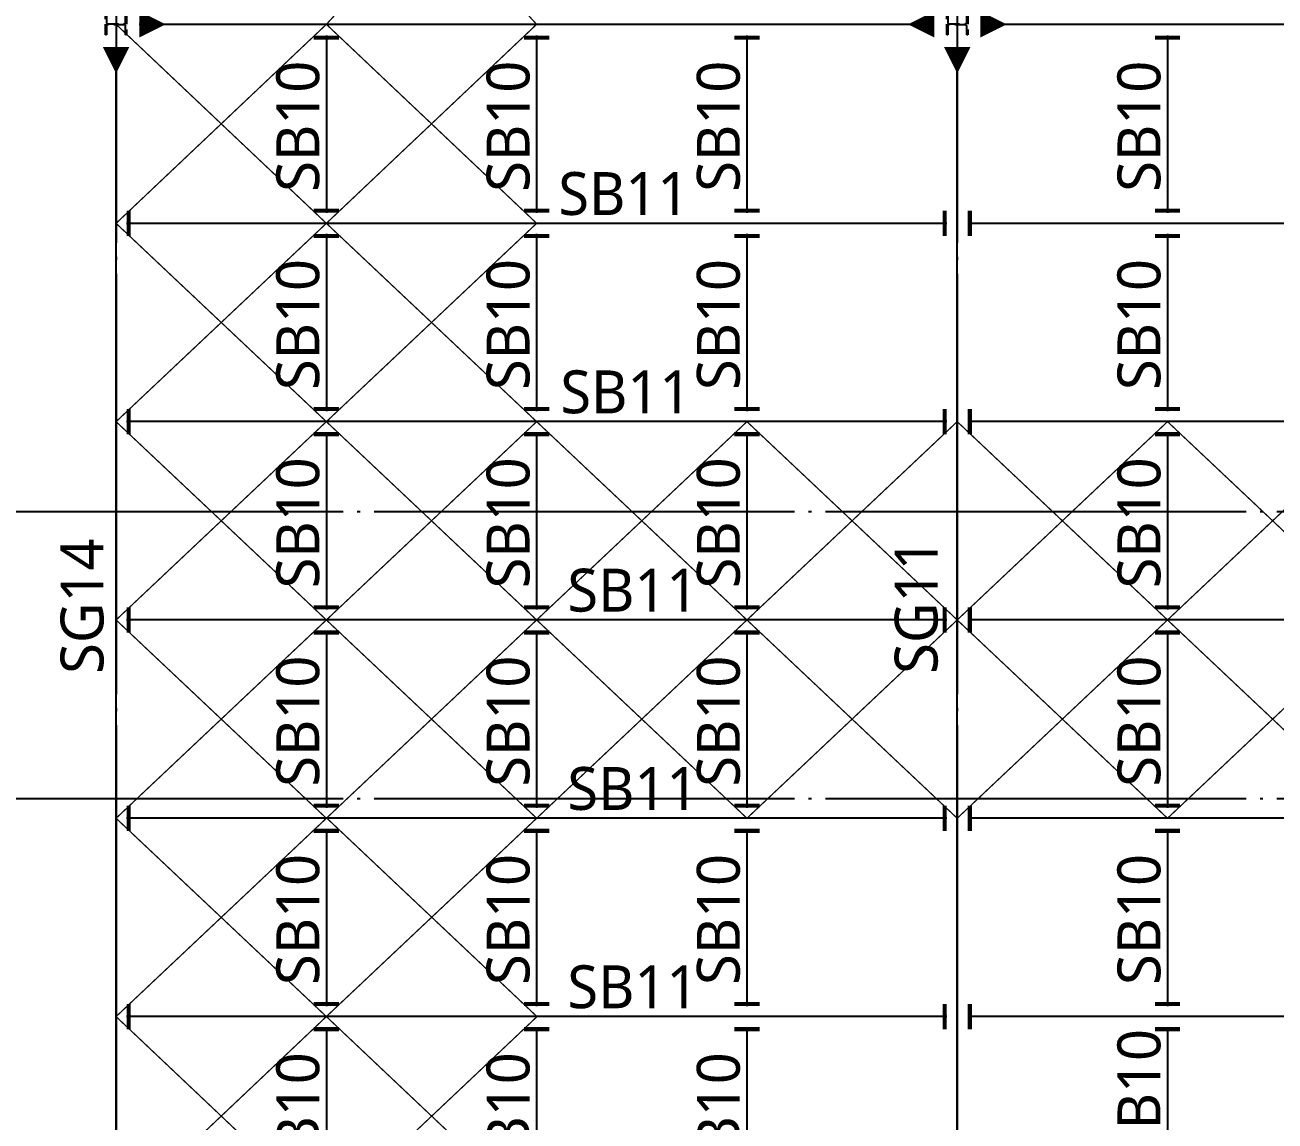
# Model space of a CAD drawing. Header units: millimetres. Extents: x -734060 to 504600, y -7739 to 118800.
# Drawn here: x 376601 to 394433, y 57250 to 72891 of the extents above; entities that cross this region are included whole.
import ezdxf

# ---------------------------------------------------------------- set-up
doc = ezdxf.new("R2010")
doc.units = ezdxf.units.MM
doc.header["$LTSCALE"] = 200
for name, pattern in [('CEN-GAUN', [32.2, 30, -1, 0.2, -1]), ('HIDDEN', [0.375, 0.25, -0.125]), ('PHANTOM2', [1.25, 0.625, -0.125, 0.125, -0.125, 0.125, -0.125])]:
    doc.linetypes.add(name, pattern=pattern)
doc.layers.get('DEFPOINTS').update_dxf_attribs({"color": 137})
for name, color, linetype in [('CEN', 1, 'CEN-GAUN'), ('ETC', 8, 'Continuous'), ('S-STG', 4, 'Continuous'), ('Z-STL-BEAM', 6, 'Continuous'), ('Z-하부구조체', 6, 'HIDDEN')]:
    doc.layers.add(name, color=color, linetype=linetype)
doc.styles.add('ROMANS', font='malgun.ttf')
doc.styles.add('휘츠', font='malgun.ttf')
doc.dimstyles.new('STL-MOM-150', dxfattribs={"dimscale": 150, "dimtxt": 3, "dimasz": 1, "dimexe": 1.25, "dimexo": 0.625, "dimgap": 1.5, "dimtad": 1, "dimtxsty": 'ROMANS', "dimblk": 'DOT_MOM', "dimcen": 0, "dimse1": 1, "dimse2": 1, "dimclrt": 2, "dimadec": 0, "dimazin": 0, "dimtfac": 1, "dimtmove": 2, "dimatfit": 3, "dimfxl": 1.25, "dimarcsym": 0})

# ---------------------------------------------------------------- blocks, each defined once
blk = doc.blocks.new('DOT_MOM')
at = {"color": 0}
blk.add_lwpolyline([(-3.5, 0, 0, 2.5, 0), (-1, 0, 2.5, 2.5, 0)], format="xyseb", dxfattribs=at)
blk = doc.blocks.new('*D288')
at = {"layer": 'DEFPOINTS', "color": 0, "transparency": 16777216}
for p in [(377900, 72725), (377900, 72725), (377900, 56075)]:
    blk.add_point(p, dxfattribs=at)
at = {"layer": 'S-STG', "lineweight": -2, "transparency": 16777216}
blk.add_line((377900, 56225), (377900, 72575), dxfattribs=at)
at = {"layer": 'S-STG', "lineweight": -2, "transparency": 16777216, "xscale": 150, "yscale": 150, "zscale": 150}
for p, rotation in [((377900, 72725), 90), ((377900, 56075), 270)]:
    blk.add_blockref('DOT_MOM', p, dxfattribs=dict(at, rotation=rotation))
at = {"layer": 'S-STG', "color": 4, "transparency": 16777216, "insert": (377418, 64597), "char_height": 875, "attachment_point": 5, "rotation": 90, "style": '휘츠'}
blk.add_mtext('{\\H0.7x;SG14}', dxfattribs=at)
blk = doc.blocks.new('*D290')
at = {"layer": 'DEFPOINTS', "color": 0, "transparency": 16777216}
for p in [(389900, 72725), (389900, 72725), (389900, 56075)]:
    blk.add_point(p, dxfattribs=at)
at = {"layer": 'S-STG', "lineweight": -2, "transparency": 16777216}
blk.add_line((389900, 56225), (389900, 72575), dxfattribs=at)
at = {"layer": 'S-STG', "lineweight": -2, "transparency": 16777216, "xscale": 150, "yscale": 150, "zscale": 150}
for p, rotation in [((389900, 72725), 90), ((389900, 56075), 270)]:
    blk.add_blockref('DOT_MOM', p, dxfattribs=dict(at, rotation=rotation))
at = {"layer": 'S-STG', "color": 4, "transparency": 16777216, "insert": (389318, 64597), "char_height": 875, "attachment_point": 5, "rotation": 90, "style": '휘츠'}
blk.add_mtext('{\\H0.7x;SG11}', dxfattribs=at)
blk = doc.blocks.new('*D322')
at = {"layer": 'DEFPOINTS', "color": 0, "transparency": 16777216}
for p in [(390081, 72900), (401723, 72900), (401723, 72900)]:
    blk.add_point(p, dxfattribs=at)
at = {"layer": 'S-STG', "lineweight": -2, "transparency": 16777216}
blk.add_line((390231, 72900), (401573, 72900), dxfattribs=at)
at = {"layer": 'S-STG', "lineweight": -2, "transparency": 16777216, "xscale": 150, "yscale": 150, "zscale": 150, "rotation": 180}
blk.add_blockref('DOT_MOM', (390081, 72900), dxfattribs=at)
at = {"layer": 'S-STG', "lineweight": -2, "transparency": 16777216, "xscale": 150, "yscale": 150, "zscale": 150}
blk.add_blockref('DOT_MOM', (401723, 72900), dxfattribs=at)
at = {"layer": 'S-STG', "color": 4, "transparency": 16777216, "insert": (397200, 73359), "char_height": 875, "attachment_point": 5, "style": '휘츠'}
blk.add_mtext('{\\H0.7x;SG12}', dxfattribs=at)
blk = doc.blocks.new('*D324')
at = {"layer": 'DEFPOINTS', "color": 0, "transparency": 16777216}
for p in [(378081, 72900), (389723, 72900), (389723, 72900)]:
    blk.add_point(p, dxfattribs=at)
at = {"layer": 'S-STG', "lineweight": -2, "transparency": 16777216}
blk.add_line((378231, 72900), (389573, 72900), dxfattribs=at)
at = {"layer": 'S-STG', "lineweight": -2, "transparency": 16777216, "xscale": 150, "yscale": 150, "zscale": 150, "rotation": 180}
blk.add_blockref('DOT_MOM', (378081, 72900), dxfattribs=at)
at = {"layer": 'S-STG', "lineweight": -2, "transparency": 16777216, "xscale": 150, "yscale": 150, "zscale": 150}
blk.add_blockref('DOT_MOM', (389723, 72900), dxfattribs=at)
at = {"layer": 'S-STG', "color": 4, "transparency": 16777216, "insert": (385200, 73359), "char_height": 875, "attachment_point": 5, "style": '휘츠'}
blk.add_mtext('{\\H0.7x;SG12}', dxfattribs=at)
blk = doc.blocks.new('DOT_PIN')
at = {"layer": 'Z-STL-BEAM', "ltscale": 0.4, "const_width": 0.4}
blk.add_lwpolyline([(-1.2, 1.2), (-1.2, -1.2)], dxfattribs=at)
blk = doc.blocks.new('*D504')
at = {"layer": 'DEFPOINTS', "color": 0, "ltscale": 0.4, "transparency": 16777216}
for p in [(389900, 64400), (389900, 64400), (401900, 64400)]:
    blk.add_point(p, dxfattribs=at)
at = {"layer": 'Z-STL-BEAM', "lineweight": -2, "ltscale": 0.4, "transparency": 16777216}
blk.add_line((401750, 64400), (390050, 64400), dxfattribs=at)
at = {"layer": 'Z-STL-BEAM', "lineweight": -2, "ltscale": 0.4, "transparency": 16777216, "xscale": 150, "yscale": 150, "zscale": 150, "rotation": 180}
blk.add_blockref('DOT_PIN', (389900, 64400), dxfattribs=at)
at = {"layer": 'Z-STL-BEAM', "lineweight": -2, "ltscale": 0.4, "transparency": 16777216, "xscale": 150, "yscale": 150, "zscale": 150}
blk.add_blockref('DOT_PIN', (401900, 64400), dxfattribs=at)
at = {"layer": 'Z-STL-BEAM', "color": 2, "ltscale": 0.4, "transparency": 16777216, "insert": (397173, 64821), "char_height": 875, "attachment_point": 5, "style": '휘츠'}
blk.add_mtext('{\\H0.7x;SB11}', dxfattribs=at)
blk = doc.blocks.new('*D506')
at = {"layer": 'DEFPOINTS', "color": 0, "ltscale": 0.4, "transparency": 16777216}
for p in [(389900, 67230), (389900, 67230), (401900, 67230)]:
    blk.add_point(p, dxfattribs=at)
at = {"layer": 'Z-STL-BEAM', "lineweight": -2, "ltscale": 0.4, "transparency": 16777216}
blk.add_line((401750, 67230), (390050, 67230), dxfattribs=at)
at = {"layer": 'Z-STL-BEAM', "lineweight": -2, "ltscale": 0.4, "transparency": 16777216, "xscale": 150, "yscale": 150, "zscale": 150, "rotation": 180}
blk.add_blockref('DOT_PIN', (389900, 67230), dxfattribs=at)
at = {"layer": 'Z-STL-BEAM', "lineweight": -2, "ltscale": 0.4, "transparency": 16777216, "xscale": 150, "yscale": 150, "zscale": 150}
blk.add_blockref('DOT_PIN', (401900, 67230), dxfattribs=at)
at = {"layer": 'Z-STL-BEAM', "color": 2, "ltscale": 0.4, "transparency": 16777216, "insert": (397173, 67651), "char_height": 875, "attachment_point": 5, "style": '휘츠'}
blk.add_mtext('{\\H0.7x;SB11}', dxfattribs=at)
blk = doc.blocks.new('*D508')
at = {"layer": 'DEFPOINTS', "color": 0, "ltscale": 0.4, "transparency": 16777216}
for p in [(389900, 70060), (389900, 70060), (401900, 70060)]:
    blk.add_point(p, dxfattribs=at)
at = {"layer": 'Z-STL-BEAM', "lineweight": -2, "ltscale": 0.4, "transparency": 16777216}
blk.add_line((401750, 70060), (390050, 70060), dxfattribs=at)
at = {"layer": 'Z-STL-BEAM', "lineweight": -2, "ltscale": 0.4, "transparency": 16777216, "xscale": 150, "yscale": 150, "zscale": 150, "rotation": 180}
blk.add_blockref('DOT_PIN', (389900, 70060), dxfattribs=at)
at = {"layer": 'Z-STL-BEAM', "lineweight": -2, "ltscale": 0.4, "transparency": 16777216, "xscale": 150, "yscale": 150, "zscale": 150}
blk.add_blockref('DOT_PIN', (401900, 70060), dxfattribs=at)
at = {"layer": 'Z-STL-BEAM', "color": 2, "ltscale": 0.4, "transparency": 16777216, "insert": (397173, 70481), "char_height": 875, "attachment_point": 5, "style": '휘츠'}
blk.add_mtext('{\\H0.7x;SB11}', dxfattribs=at)
blk = doc.blocks.new('*D510')
at = {"layer": 'DEFPOINTS', "color": 0, "ltscale": 0.4, "transparency": 16777216}
for p in [(389900, 61570), (389900, 61570), (401900, 61570)]:
    blk.add_point(p, dxfattribs=at)
at = {"layer": 'Z-STL-BEAM', "lineweight": -2, "ltscale": 0.4, "transparency": 16777216}
blk.add_line((401750, 61570), (390050, 61570), dxfattribs=at)
at = {"layer": 'Z-STL-BEAM', "lineweight": -2, "ltscale": 0.4, "transparency": 16777216, "xscale": 150, "yscale": 150, "zscale": 150, "rotation": 180}
blk.add_blockref('DOT_PIN', (389900, 61570), dxfattribs=at)
at = {"layer": 'Z-STL-BEAM', "lineweight": -2, "ltscale": 0.4, "transparency": 16777216, "xscale": 150, "yscale": 150, "zscale": 150}
blk.add_blockref('DOT_PIN', (401900, 61570), dxfattribs=at)
at = {"layer": 'Z-STL-BEAM', "color": 2, "ltscale": 0.4, "transparency": 16777216, "insert": (397173, 61991), "char_height": 875, "attachment_point": 5, "style": '휘츠'}
blk.add_mtext('{\\H0.7x;SB11}', dxfattribs=at)
blk = doc.blocks.new('*D512')
at = {"layer": 'DEFPOINTS', "color": 0, "ltscale": 0.4, "transparency": 16777216}
for p in [(389900, 58740), (389900, 58740), (401900, 58740)]:
    blk.add_point(p, dxfattribs=at)
at = {"layer": 'Z-STL-BEAM', "lineweight": -2, "ltscale": 0.4, "transparency": 16777216}
blk.add_line((401750, 58740), (390050, 58740), dxfattribs=at)
at = {"layer": 'Z-STL-BEAM', "lineweight": -2, "ltscale": 0.4, "transparency": 16777216, "xscale": 150, "yscale": 150, "zscale": 150, "rotation": 180}
blk.add_blockref('DOT_PIN', (389900, 58740), dxfattribs=at)
at = {"layer": 'Z-STL-BEAM', "lineweight": -2, "ltscale": 0.4, "transparency": 16777216, "xscale": 150, "yscale": 150, "zscale": 150}
blk.add_blockref('DOT_PIN', (401900, 58740), dxfattribs=at)
at = {"layer": 'Z-STL-BEAM', "color": 2, "ltscale": 0.4, "transparency": 16777216, "insert": (397173, 59161), "char_height": 875, "attachment_point": 5, "style": '휘츠'}
blk.add_mtext('{\\H0.7x;SB11}', dxfattribs=at)
blk = doc.blocks.new('*D532')
at = {"layer": 'DEFPOINTS', "color": 0, "ltscale": 0.4, "transparency": 16777216}
for p in [(392900, 64400), (392900, 61570), (392900, 61570)]:
    blk.add_point(p, dxfattribs=at)
at = {"layer": 'Z-STL-BEAM', "lineweight": -2, "ltscale": 0.4, "transparency": 16777216}
blk.add_line((392900, 64250), (392900, 61720), dxfattribs=at)
at = {"layer": 'Z-STL-BEAM', "lineweight": -2, "ltscale": 0.4, "transparency": 16777216, "xscale": 150, "yscale": 150, "zscale": 150}
for p, rotation in [((392900, 64400), 90), ((392900, 61570), 270)]:
    blk.add_blockref('DOT_PIN', p, dxfattribs=dict(at, rotation=rotation))
at = {"layer": 'Z-STL-BEAM', "color": 2, "ltscale": 0.4, "transparency": 16777216, "insert": (392496, 62956), "char_height": 875, "attachment_point": 5, "rotation": 90, "style": '휘츠'}
blk.add_mtext('{\\H0.7x;SB10}', dxfattribs=at)
blk = doc.blocks.new('*D538')
at = {"layer": 'DEFPOINTS', "color": 0, "ltscale": 0.4, "transparency": 16777216}
for p in [(392900, 61570), (392900, 58740), (392900, 58740)]:
    blk.add_point(p, dxfattribs=at)
at = {"layer": 'Z-STL-BEAM', "lineweight": -2, "ltscale": 0.4, "transparency": 16777216}
blk.add_line((392900, 61420), (392900, 58890), dxfattribs=at)
at = {"layer": 'Z-STL-BEAM', "lineweight": -2, "ltscale": 0.4, "transparency": 16777216, "xscale": 150, "yscale": 150, "zscale": 150}
for p, rotation in [((392900, 61570), 90), ((392900, 58740), 270)]:
    blk.add_blockref('DOT_PIN', p, dxfattribs=dict(at, rotation=rotation))
at = {"layer": 'Z-STL-BEAM', "color": 2, "ltscale": 0.4, "transparency": 16777216, "insert": (392496, 60126), "char_height": 875, "attachment_point": 5, "rotation": 90, "style": '휘츠'}
blk.add_mtext('{\\H0.7x;SB10}', dxfattribs=at)
blk = doc.blocks.new('*D544')
at = {"layer": 'DEFPOINTS', "color": 0, "ltscale": 0.4, "transparency": 16777216}
for p in [(392900, 58740), (392900, 55910), (392900, 55910)]:
    blk.add_point(p, dxfattribs=at)
at = {"layer": 'Z-STL-BEAM', "lineweight": -2, "ltscale": 0.4, "transparency": 16777216}
blk.add_line((392900, 58590), (392900, 56060), dxfattribs=at)
at = {"layer": 'Z-STL-BEAM', "lineweight": -2, "ltscale": 0.4, "transparency": 16777216, "xscale": 150, "yscale": 150, "zscale": 150}
for p, rotation in [((392900, 58740), 90), ((392900, 55910), 270)]:
    blk.add_blockref('DOT_PIN', p, dxfattribs=dict(at, rotation=rotation))
at = {"layer": 'Z-STL-BEAM', "color": 2, "ltscale": 0.4, "transparency": 16777216, "insert": (392496, 57628), "char_height": 875, "attachment_point": 5, "rotation": 90, "style": '휘츠'}
blk.add_mtext('{\\H0.7x;SB10}', dxfattribs=at)
blk = doc.blocks.new('*D546')
at = {"layer": 'DEFPOINTS', "color": 0, "ltscale": 0.4, "transparency": 16777216}
for p in [(392900, 67230), (392900, 64400), (392900, 64400)]:
    blk.add_point(p, dxfattribs=at)
at = {"layer": 'Z-STL-BEAM', "lineweight": -2, "ltscale": 0.4, "transparency": 16777216}
blk.add_line((392900, 67080), (392900, 64550), dxfattribs=at)
at = {"layer": 'Z-STL-BEAM', "lineweight": -2, "ltscale": 0.4, "transparency": 16777216, "xscale": 150, "yscale": 150, "zscale": 150}
for p, rotation in [((392900, 67230), 90), ((392900, 64400), 270)]:
    blk.add_blockref('DOT_PIN', p, dxfattribs=dict(at, rotation=rotation))
at = {"layer": 'Z-STL-BEAM', "color": 2, "ltscale": 0.4, "transparency": 16777216, "insert": (392496, 65786), "char_height": 875, "attachment_point": 5, "rotation": 90, "style": '휘츠'}
blk.add_mtext('{\\H0.7x;SB10}', dxfattribs=at)
blk = doc.blocks.new('*D552')
at = {"layer": 'DEFPOINTS', "color": 0, "ltscale": 0.4, "transparency": 16777216}
for p in [(392900, 70060), (392900, 67230), (392900, 67230)]:
    blk.add_point(p, dxfattribs=at)
at = {"layer": 'Z-STL-BEAM', "lineweight": -2, "ltscale": 0.4, "transparency": 16777216}
blk.add_line((392900, 69910), (392900, 67380), dxfattribs=at)
at = {"layer": 'Z-STL-BEAM', "lineweight": -2, "ltscale": 0.4, "transparency": 16777216, "xscale": 150, "yscale": 150, "zscale": 150}
for p, rotation in [((392900, 70060), 90), ((392900, 67230), 270)]:
    blk.add_blockref('DOT_PIN', p, dxfattribs=dict(at, rotation=rotation))
at = {"layer": 'Z-STL-BEAM', "color": 2, "ltscale": 0.4, "transparency": 16777216, "insert": (392496, 68616), "char_height": 875, "attachment_point": 5, "rotation": 90, "style": '휘츠'}
blk.add_mtext('{\\H0.7x;SB10}', dxfattribs=at)
blk = doc.blocks.new('*D558')
at = {"layer": 'DEFPOINTS', "color": 0, "ltscale": 0.4, "transparency": 16777216}
for p in [(392900, 72890), (392900, 70060), (392900, 70060)]:
    blk.add_point(p, dxfattribs=at)
at = {"layer": 'Z-STL-BEAM', "lineweight": -2, "ltscale": 0.4, "transparency": 16777216}
blk.add_line((392900, 72740), (392900, 70210), dxfattribs=at)
at = {"layer": 'Z-STL-BEAM', "lineweight": -2, "ltscale": 0.4, "transparency": 16777216, "xscale": 150, "yscale": 150, "zscale": 150}
for p, rotation in [((392900, 72890), 90), ((392900, 70060), 270)]:
    blk.add_blockref('DOT_PIN', p, dxfattribs=dict(at, rotation=rotation))
at = {"layer": 'Z-STL-BEAM', "color": 2, "ltscale": 0.4, "transparency": 16777216, "insert": (392496, 71446), "char_height": 875, "attachment_point": 5, "rotation": 90, "style": '휘츠'}
blk.add_mtext('{\\H0.7x;SB10}', dxfattribs=at)
blk = doc.blocks.new('*D576')
at = {"layer": 'DEFPOINTS', "color": 0, "ltscale": 0.4, "transparency": 16777216}
for p in [(377900, 64400), (377900, 64400), (389900, 64400)]:
    blk.add_point(p, dxfattribs=at)
at = {"layer": 'Z-STL-BEAM', "lineweight": -2, "ltscale": 0.4, "transparency": 16777216}
blk.add_line((389750, 64400), (378050, 64400), dxfattribs=at)
at = {"layer": 'Z-STL-BEAM', "lineweight": -2, "ltscale": 0.4, "transparency": 16777216, "xscale": 150, "yscale": 150, "zscale": 150, "rotation": 180}
blk.add_blockref('DOT_PIN', (377900, 64400), dxfattribs=at)
at = {"layer": 'Z-STL-BEAM', "lineweight": -2, "ltscale": 0.4, "transparency": 16777216, "xscale": 150, "yscale": 150, "zscale": 150}
blk.add_blockref('DOT_PIN', (389900, 64400), dxfattribs=at)
at = {"layer": 'Z-STL-BEAM', "color": 2, "ltscale": 0.4, "transparency": 16777216, "insert": (385273, 64821), "char_height": 875, "attachment_point": 5, "style": '휘츠'}
blk.add_mtext('{\\H0.7x;SB11}', dxfattribs=at)
blk = doc.blocks.new('*D578')
at = {"layer": 'DEFPOINTS', "color": 0, "ltscale": 0.4, "transparency": 16777216}
for p in [(377900, 67230), (377900, 67230), (389900, 67230)]:
    blk.add_point(p, dxfattribs=at)
at = {"layer": 'Z-STL-BEAM', "lineweight": -2, "ltscale": 0.4, "transparency": 16777216}
blk.add_line((389750, 67230), (378050, 67230), dxfattribs=at)
at = {"layer": 'Z-STL-BEAM', "lineweight": -2, "ltscale": 0.4, "transparency": 16777216, "xscale": 150, "yscale": 150, "zscale": 150, "rotation": 180}
blk.add_blockref('DOT_PIN', (377900, 67230), dxfattribs=at)
at = {"layer": 'Z-STL-BEAM', "lineweight": -2, "ltscale": 0.4, "transparency": 16777216, "xscale": 150, "yscale": 150, "zscale": 150}
blk.add_blockref('DOT_PIN', (389900, 67230), dxfattribs=at)
at = {"layer": 'Z-STL-BEAM', "color": 2, "ltscale": 0.4, "transparency": 16777216, "insert": (385173, 67651), "char_height": 875, "attachment_point": 5, "style": '휘츠'}
blk.add_mtext('{\\H0.7x;SB11}', dxfattribs=at)
blk = doc.blocks.new('*D580')
at = {"layer": 'DEFPOINTS', "color": 0, "ltscale": 0.4, "transparency": 16777216}
for p in [(377900, 70060), (377900, 70060), (389900, 70060)]:
    blk.add_point(p, dxfattribs=at)
at = {"layer": 'Z-STL-BEAM', "lineweight": -2, "ltscale": 0.4, "transparency": 16777216}
blk.add_line((389750, 70060), (378050, 70060), dxfattribs=at)
at = {"layer": 'Z-STL-BEAM', "lineweight": -2, "ltscale": 0.4, "transparency": 16777216, "xscale": 150, "yscale": 150, "zscale": 150, "rotation": 180}
blk.add_blockref('DOT_PIN', (377900, 70060), dxfattribs=at)
at = {"layer": 'Z-STL-BEAM', "lineweight": -2, "ltscale": 0.4, "transparency": 16777216, "xscale": 150, "yscale": 150, "zscale": 150}
blk.add_blockref('DOT_PIN', (389900, 70060), dxfattribs=at)
at = {"layer": 'Z-STL-BEAM', "color": 2, "ltscale": 0.4, "transparency": 16777216, "insert": (385144, 70481), "char_height": 875, "attachment_point": 5, "style": '휘츠'}
blk.add_mtext('{\\H0.7x;SB11}', dxfattribs=at)
blk = doc.blocks.new('*D582')
at = {"layer": 'DEFPOINTS', "color": 0, "ltscale": 0.4, "transparency": 16777216}
for p in [(377900, 61570), (377900, 61570), (389900, 61570)]:
    blk.add_point(p, dxfattribs=at)
at = {"layer": 'Z-STL-BEAM', "lineweight": -2, "ltscale": 0.4, "transparency": 16777216}
blk.add_line((389750, 61570), (378050, 61570), dxfattribs=at)
at = {"layer": 'Z-STL-BEAM', "lineweight": -2, "ltscale": 0.4, "transparency": 16777216, "xscale": 150, "yscale": 150, "zscale": 150, "rotation": 180}
blk.add_blockref('DOT_PIN', (377900, 61570), dxfattribs=at)
at = {"layer": 'Z-STL-BEAM', "lineweight": -2, "ltscale": 0.4, "transparency": 16777216, "xscale": 150, "yscale": 150, "zscale": 150}
blk.add_blockref('DOT_PIN', (389900, 61570), dxfattribs=at)
at = {"layer": 'Z-STL-BEAM', "color": 2, "ltscale": 0.4, "transparency": 16777216, "insert": (385273, 61991), "char_height": 875, "attachment_point": 5, "style": '휘츠'}
blk.add_mtext('{\\H0.7x;SB11}', dxfattribs=at)
blk = doc.blocks.new('*D584')
at = {"layer": 'DEFPOINTS', "color": 0, "ltscale": 0.4, "transparency": 16777216}
for p in [(377900, 58740), (377900, 58740), (389900, 58740)]:
    blk.add_point(p, dxfattribs=at)
at = {"layer": 'Z-STL-BEAM', "lineweight": -2, "ltscale": 0.4, "transparency": 16777216}
blk.add_line((389750, 58740), (378050, 58740), dxfattribs=at)
at = {"layer": 'Z-STL-BEAM', "lineweight": -2, "ltscale": 0.4, "transparency": 16777216, "xscale": 150, "yscale": 150, "zscale": 150, "rotation": 180}
blk.add_blockref('DOT_PIN', (377900, 58740), dxfattribs=at)
at = {"layer": 'Z-STL-BEAM', "lineweight": -2, "ltscale": 0.4, "transparency": 16777216, "xscale": 150, "yscale": 150, "zscale": 150}
blk.add_blockref('DOT_PIN', (389900, 58740), dxfattribs=at)
at = {"layer": 'Z-STL-BEAM', "color": 2, "ltscale": 0.4, "transparency": 16777216, "insert": (385273, 59161), "char_height": 875, "attachment_point": 5, "style": '휘츠'}
blk.add_mtext('{\\H0.7x;SB11}', dxfattribs=at)
blk = doc.blocks.new('*D604')
at = {"layer": 'DEFPOINTS', "color": 0, "ltscale": 0.4, "transparency": 16777216}
for p in [(380900, 64400), (380900, 61570), (380900, 61570)]:
    blk.add_point(p, dxfattribs=at)
at = {"layer": 'Z-STL-BEAM', "lineweight": -2, "ltscale": 0.4, "transparency": 16777216}
blk.add_line((380900, 64250), (380900, 61720), dxfattribs=at)
at = {"layer": 'Z-STL-BEAM', "lineweight": -2, "ltscale": 0.4, "transparency": 16777216, "xscale": 150, "yscale": 150, "zscale": 150}
for p, rotation in [((380900, 64400), 90), ((380900, 61570), 270)]:
    blk.add_blockref('DOT_PIN', p, dxfattribs=dict(at, rotation=rotation))
at = {"layer": 'Z-STL-BEAM', "color": 2, "ltscale": 0.4, "transparency": 16777216, "insert": (380496, 62956), "char_height": 875, "attachment_point": 5, "rotation": 90, "style": '휘츠'}
blk.add_mtext('{\\H0.7x;SB10}', dxfattribs=at)
blk = doc.blocks.new('*D606')
at = {"layer": 'DEFPOINTS', "color": 0, "ltscale": 0.4, "transparency": 16777216}
for p in [(383900, 64400), (383900, 61570), (383900, 61570)]:
    blk.add_point(p, dxfattribs=at)
at = {"layer": 'Z-STL-BEAM', "lineweight": -2, "ltscale": 0.4, "transparency": 16777216}
blk.add_line((383900, 64250), (383900, 61720), dxfattribs=at)
at = {"layer": 'Z-STL-BEAM', "lineweight": -2, "ltscale": 0.4, "transparency": 16777216, "xscale": 150, "yscale": 150, "zscale": 150}
for p, rotation in [((383900, 64400), 90), ((383900, 61570), 270)]:
    blk.add_blockref('DOT_PIN', p, dxfattribs=dict(at, rotation=rotation))
at = {"layer": 'Z-STL-BEAM', "color": 2, "ltscale": 0.4, "transparency": 16777216, "insert": (383496, 62956), "char_height": 875, "attachment_point": 5, "rotation": 90, "style": '휘츠'}
blk.add_mtext('{\\H0.7x;SB10}', dxfattribs=at)
blk = doc.blocks.new('*D608')
at = {"layer": 'DEFPOINTS', "color": 0, "ltscale": 0.4, "transparency": 16777216}
for p in [(386900, 64400), (386900, 61570), (386900, 61570)]:
    blk.add_point(p, dxfattribs=at)
at = {"layer": 'Z-STL-BEAM', "lineweight": -2, "ltscale": 0.4, "transparency": 16777216}
blk.add_line((386900, 64250), (386900, 61720), dxfattribs=at)
at = {"layer": 'Z-STL-BEAM', "lineweight": -2, "ltscale": 0.4, "transparency": 16777216, "xscale": 150, "yscale": 150, "zscale": 150}
for p, rotation in [((386900, 64400), 90), ((386900, 61570), 270)]:
    blk.add_blockref('DOT_PIN', p, dxfattribs=dict(at, rotation=rotation))
at = {"layer": 'Z-STL-BEAM', "color": 2, "ltscale": 0.4, "transparency": 16777216, "insert": (386496, 62956), "char_height": 875, "attachment_point": 5, "rotation": 90, "style": '휘츠'}
blk.add_mtext('{\\H0.7x;SB10}', dxfattribs=at)
blk = doc.blocks.new('*D610')
at = {"layer": 'DEFPOINTS', "color": 0, "ltscale": 0.4, "transparency": 16777216}
for p in [(380900, 61570), (380900, 58740), (380900, 58740)]:
    blk.add_point(p, dxfattribs=at)
at = {"layer": 'Z-STL-BEAM', "lineweight": -2, "ltscale": 0.4, "transparency": 16777216}
blk.add_line((380900, 61420), (380900, 58890), dxfattribs=at)
at = {"layer": 'Z-STL-BEAM', "lineweight": -2, "ltscale": 0.4, "transparency": 16777216, "xscale": 150, "yscale": 150, "zscale": 150}
for p, rotation in [((380900, 61570), 90), ((380900, 58740), 270)]:
    blk.add_blockref('DOT_PIN', p, dxfattribs=dict(at, rotation=rotation))
at = {"layer": 'Z-STL-BEAM', "color": 2, "ltscale": 0.4, "transparency": 16777216, "insert": (380496, 60126), "char_height": 875, "attachment_point": 5, "rotation": 90, "style": '휘츠'}
blk.add_mtext('{\\H0.7x;SB10}', dxfattribs=at)
blk = doc.blocks.new('*D612')
at = {"layer": 'DEFPOINTS', "color": 0, "ltscale": 0.4, "transparency": 16777216}
for p in [(383900, 61570), (383900, 58740), (383900, 58740)]:
    blk.add_point(p, dxfattribs=at)
at = {"layer": 'Z-STL-BEAM', "lineweight": -2, "ltscale": 0.4, "transparency": 16777216}
blk.add_line((383900, 61420), (383900, 58890), dxfattribs=at)
at = {"layer": 'Z-STL-BEAM', "lineweight": -2, "ltscale": 0.4, "transparency": 16777216, "xscale": 150, "yscale": 150, "zscale": 150}
for p, rotation in [((383900, 61570), 90), ((383900, 58740), 270)]:
    blk.add_blockref('DOT_PIN', p, dxfattribs=dict(at, rotation=rotation))
at = {"layer": 'Z-STL-BEAM', "color": 2, "ltscale": 0.4, "transparency": 16777216, "insert": (383496, 60126), "char_height": 875, "attachment_point": 5, "rotation": 90, "style": '휘츠'}
blk.add_mtext('{\\H0.7x;SB10}', dxfattribs=at)
blk = doc.blocks.new('*D614')
at = {"layer": 'DEFPOINTS', "color": 0, "ltscale": 0.4, "transparency": 16777216}
for p in [(386900, 61570), (386900, 58740), (386900, 58740)]:
    blk.add_point(p, dxfattribs=at)
at = {"layer": 'Z-STL-BEAM', "lineweight": -2, "ltscale": 0.4, "transparency": 16777216}
blk.add_line((386900, 61420), (386900, 58890), dxfattribs=at)
at = {"layer": 'Z-STL-BEAM', "lineweight": -2, "ltscale": 0.4, "transparency": 16777216, "xscale": 150, "yscale": 150, "zscale": 150}
for p, rotation in [((386900, 61570), 90), ((386900, 58740), 270)]:
    blk.add_blockref('DOT_PIN', p, dxfattribs=dict(at, rotation=rotation))
at = {"layer": 'Z-STL-BEAM', "color": 2, "ltscale": 0.4, "transparency": 16777216, "insert": (386496, 60126), "char_height": 875, "attachment_point": 5, "rotation": 90, "style": '휘츠'}
blk.add_mtext('{\\H0.7x;SB10}', dxfattribs=at)
blk = doc.blocks.new('*D616')
at = {"layer": 'DEFPOINTS', "color": 0, "ltscale": 0.4, "transparency": 16777216}
for p in [(380900, 58740), (380900, 55910), (380900, 55910)]:
    blk.add_point(p, dxfattribs=at)
at = {"layer": 'Z-STL-BEAM', "lineweight": -2, "ltscale": 0.4, "transparency": 16777216}
blk.add_line((380900, 58590), (380900, 56060), dxfattribs=at)
at = {"layer": 'Z-STL-BEAM', "lineweight": -2, "ltscale": 0.4, "transparency": 16777216, "xscale": 150, "yscale": 150, "zscale": 150}
for p, rotation in [((380900, 58740), 90), ((380900, 55910), 270)]:
    blk.add_blockref('DOT_PIN', p, dxfattribs=dict(at, rotation=rotation))
at = {"layer": 'Z-STL-BEAM', "color": 2, "ltscale": 0.4, "transparency": 16777216, "insert": (380496, 57296), "char_height": 875, "attachment_point": 5, "rotation": 90, "style": '휘츠'}
blk.add_mtext('{\\H0.7x;SB10}', dxfattribs=at)
blk = doc.blocks.new('*D618')
at = {"layer": 'DEFPOINTS', "color": 0, "ltscale": 0.4, "transparency": 16777216}
for p in [(383900, 58740), (383900, 55910), (383900, 55910)]:
    blk.add_point(p, dxfattribs=at)
at = {"layer": 'Z-STL-BEAM', "lineweight": -2, "ltscale": 0.4, "transparency": 16777216}
blk.add_line((383900, 58590), (383900, 56060), dxfattribs=at)
at = {"layer": 'Z-STL-BEAM', "lineweight": -2, "ltscale": 0.4, "transparency": 16777216, "xscale": 150, "yscale": 150, "zscale": 150}
for p, rotation in [((383900, 58740), 90), ((383900, 55910), 270)]:
    blk.add_blockref('DOT_PIN', p, dxfattribs=dict(at, rotation=rotation))
at = {"layer": 'Z-STL-BEAM', "color": 2, "ltscale": 0.4, "transparency": 16777216, "insert": (383496, 57296), "char_height": 875, "attachment_point": 5, "rotation": 90, "style": '휘츠'}
blk.add_mtext('{\\H0.7x;SB10}', dxfattribs=at)
blk = doc.blocks.new('*D620')
at = {"layer": 'DEFPOINTS', "color": 0, "ltscale": 0.4, "transparency": 16777216}
for p in [(386900, 58740), (386900, 55910), (386900, 55910)]:
    blk.add_point(p, dxfattribs=at)
at = {"layer": 'Z-STL-BEAM', "lineweight": -2, "ltscale": 0.4, "transparency": 16777216}
blk.add_line((386900, 58590), (386900, 56060), dxfattribs=at)
at = {"layer": 'Z-STL-BEAM', "lineweight": -2, "ltscale": 0.4, "transparency": 16777216, "xscale": 150, "yscale": 150, "zscale": 150}
for p, rotation in [((386900, 58740), 90), ((386900, 55910), 270)]:
    blk.add_blockref('DOT_PIN', p, dxfattribs=dict(at, rotation=rotation))
at = {"layer": 'Z-STL-BEAM', "color": 2, "ltscale": 0.4, "transparency": 16777216, "insert": (386496, 57296), "char_height": 875, "attachment_point": 5, "rotation": 90, "style": '휘츠'}
blk.add_mtext('{\\H0.7x;SB10}', dxfattribs=at)
blk = doc.blocks.new('*D622')
at = {"layer": 'DEFPOINTS', "color": 0, "ltscale": 0.4, "transparency": 16777216}
for p in [(380900, 67230), (380900, 64400), (380900, 64400)]:
    blk.add_point(p, dxfattribs=at)
at = {"layer": 'Z-STL-BEAM', "lineweight": -2, "ltscale": 0.4, "transparency": 16777216}
blk.add_line((380900, 67080), (380900, 64550), dxfattribs=at)
at = {"layer": 'Z-STL-BEAM', "lineweight": -2, "ltscale": 0.4, "transparency": 16777216, "xscale": 150, "yscale": 150, "zscale": 150}
for p, rotation in [((380900, 67230), 90), ((380900, 64400), 270)]:
    blk.add_blockref('DOT_PIN', p, dxfattribs=dict(at, rotation=rotation))
at = {"layer": 'Z-STL-BEAM', "color": 2, "ltscale": 0.4, "transparency": 16777216, "insert": (380496, 65786), "char_height": 875, "attachment_point": 5, "rotation": 90, "style": '휘츠'}
blk.add_mtext('{\\H0.7x;SB10}', dxfattribs=at)
blk = doc.blocks.new('*D624')
at = {"layer": 'DEFPOINTS', "color": 0, "ltscale": 0.4, "transparency": 16777216}
for p in [(383900, 67230), (383900, 64400), (383900, 64400)]:
    blk.add_point(p, dxfattribs=at)
at = {"layer": 'Z-STL-BEAM', "lineweight": -2, "ltscale": 0.4, "transparency": 16777216}
blk.add_line((383900, 67080), (383900, 64550), dxfattribs=at)
at = {"layer": 'Z-STL-BEAM', "lineweight": -2, "ltscale": 0.4, "transparency": 16777216, "xscale": 150, "yscale": 150, "zscale": 150}
for p, rotation in [((383900, 67230), 90), ((383900, 64400), 270)]:
    blk.add_blockref('DOT_PIN', p, dxfattribs=dict(at, rotation=rotation))
at = {"layer": 'Z-STL-BEAM', "color": 2, "ltscale": 0.4, "transparency": 16777216, "insert": (383496, 65786), "char_height": 875, "attachment_point": 5, "rotation": 90, "style": '휘츠'}
blk.add_mtext('{\\H0.7x;SB10}', dxfattribs=at)
blk = doc.blocks.new('*D626')
at = {"layer": 'DEFPOINTS', "color": 0, "ltscale": 0.4, "transparency": 16777216}
for p in [(386900, 67230), (386900, 64400), (386900, 64400)]:
    blk.add_point(p, dxfattribs=at)
at = {"layer": 'Z-STL-BEAM', "lineweight": -2, "ltscale": 0.4, "transparency": 16777216}
blk.add_line((386900, 67080), (386900, 64550), dxfattribs=at)
at = {"layer": 'Z-STL-BEAM', "lineweight": -2, "ltscale": 0.4, "transparency": 16777216, "xscale": 150, "yscale": 150, "zscale": 150}
for p, rotation in [((386900, 67230), 90), ((386900, 64400), 270)]:
    blk.add_blockref('DOT_PIN', p, dxfattribs=dict(at, rotation=rotation))
at = {"layer": 'Z-STL-BEAM', "color": 2, "ltscale": 0.4, "transparency": 16777216, "insert": (386496, 65786), "char_height": 875, "attachment_point": 5, "rotation": 90, "style": '휘츠'}
blk.add_mtext('{\\H0.7x;SB10}', dxfattribs=at)
blk = doc.blocks.new('*D628')
at = {"layer": 'DEFPOINTS', "color": 0, "ltscale": 0.4, "transparency": 16777216}
for p in [(380900, 70060), (380900, 67230), (380900, 67230)]:
    blk.add_point(p, dxfattribs=at)
at = {"layer": 'Z-STL-BEAM', "lineweight": -2, "ltscale": 0.4, "transparency": 16777216}
blk.add_line((380900, 69910), (380900, 67380), dxfattribs=at)
at = {"layer": 'Z-STL-BEAM', "lineweight": -2, "ltscale": 0.4, "transparency": 16777216, "xscale": 150, "yscale": 150, "zscale": 150}
for p, rotation in [((380900, 70060), 90), ((380900, 67230), 270)]:
    blk.add_blockref('DOT_PIN', p, dxfattribs=dict(at, rotation=rotation))
at = {"layer": 'Z-STL-BEAM', "color": 2, "ltscale": 0.4, "transparency": 16777216, "insert": (380496, 68616), "char_height": 875, "attachment_point": 5, "rotation": 90, "style": '휘츠'}
blk.add_mtext('{\\H0.7x;SB10}', dxfattribs=at)
blk = doc.blocks.new('*D630')
at = {"layer": 'DEFPOINTS', "color": 0, "ltscale": 0.4, "transparency": 16777216}
for p in [(383900, 70060), (383900, 67230), (383900, 67230)]:
    blk.add_point(p, dxfattribs=at)
at = {"layer": 'Z-STL-BEAM', "lineweight": -2, "ltscale": 0.4, "transparency": 16777216}
blk.add_line((383900, 69910), (383900, 67380), dxfattribs=at)
at = {"layer": 'Z-STL-BEAM', "lineweight": -2, "ltscale": 0.4, "transparency": 16777216, "xscale": 150, "yscale": 150, "zscale": 150}
for p, rotation in [((383900, 70060), 90), ((383900, 67230), 270)]:
    blk.add_blockref('DOT_PIN', p, dxfattribs=dict(at, rotation=rotation))
at = {"layer": 'Z-STL-BEAM', "color": 2, "ltscale": 0.4, "transparency": 16777216, "insert": (383496, 68616), "char_height": 875, "attachment_point": 5, "rotation": 90, "style": '휘츠'}
blk.add_mtext('{\\H0.7x;SB10}', dxfattribs=at)
blk = doc.blocks.new('*D632')
at = {"layer": 'DEFPOINTS', "color": 0, "ltscale": 0.4, "transparency": 16777216}
for p in [(386900, 70060), (386900, 67230), (386900, 67230)]:
    blk.add_point(p, dxfattribs=at)
at = {"layer": 'Z-STL-BEAM', "lineweight": -2, "ltscale": 0.4, "transparency": 16777216}
blk.add_line((386900, 69910), (386900, 67380), dxfattribs=at)
at = {"layer": 'Z-STL-BEAM', "lineweight": -2, "ltscale": 0.4, "transparency": 16777216, "xscale": 150, "yscale": 150, "zscale": 150}
for p, rotation in [((386900, 70060), 90), ((386900, 67230), 270)]:
    blk.add_blockref('DOT_PIN', p, dxfattribs=dict(at, rotation=rotation))
at = {"layer": 'Z-STL-BEAM', "color": 2, "ltscale": 0.4, "transparency": 16777216, "insert": (386496, 68616), "char_height": 875, "attachment_point": 5, "rotation": 90, "style": '휘츠'}
blk.add_mtext('{\\H0.7x;SB10}', dxfattribs=at)
blk = doc.blocks.new('*D634')
at = {"layer": 'DEFPOINTS', "color": 0, "ltscale": 0.4, "transparency": 16777216}
for p in [(380900, 72890), (380900, 70060), (380900, 70060)]:
    blk.add_point(p, dxfattribs=at)
at = {"layer": 'Z-STL-BEAM', "lineweight": -2, "ltscale": 0.4, "transparency": 16777216}
blk.add_line((380900, 72740), (380900, 70210), dxfattribs=at)
at = {"layer": 'Z-STL-BEAM', "lineweight": -2, "ltscale": 0.4, "transparency": 16777216, "xscale": 150, "yscale": 150, "zscale": 150}
for p, rotation in [((380900, 72890), 90), ((380900, 70060), 270)]:
    blk.add_blockref('DOT_PIN', p, dxfattribs=dict(at, rotation=rotation))
at = {"layer": 'Z-STL-BEAM', "color": 2, "ltscale": 0.4, "transparency": 16777216, "insert": (380496, 71446), "char_height": 875, "attachment_point": 5, "rotation": 90, "style": '휘츠'}
blk.add_mtext('{\\H0.7x;SB10}', dxfattribs=at)
blk = doc.blocks.new('*D636')
at = {"layer": 'DEFPOINTS', "color": 0, "ltscale": 0.4, "transparency": 16777216}
for p in [(383900, 72890), (383900, 70060), (383900, 70060)]:
    blk.add_point(p, dxfattribs=at)
at = {"layer": 'Z-STL-BEAM', "lineweight": -2, "ltscale": 0.4, "transparency": 16777216}
blk.add_line((383900, 72740), (383900, 70210), dxfattribs=at)
at = {"layer": 'Z-STL-BEAM', "lineweight": -2, "ltscale": 0.4, "transparency": 16777216, "xscale": 150, "yscale": 150, "zscale": 150}
for p, rotation in [((383900, 72890), 90), ((383900, 70060), 270)]:
    blk.add_blockref('DOT_PIN', p, dxfattribs=dict(at, rotation=rotation))
at = {"layer": 'Z-STL-BEAM', "color": 2, "ltscale": 0.4, "transparency": 16777216, "insert": (383496, 71446), "char_height": 875, "attachment_point": 5, "rotation": 90, "style": '휘츠'}
blk.add_mtext('{\\H0.7x;SB10}', dxfattribs=at)
blk = doc.blocks.new('*D638')
at = {"layer": 'DEFPOINTS', "color": 0, "ltscale": 0.4, "transparency": 16777216}
for p in [(386900, 72890), (386900, 70060), (386900, 70060)]:
    blk.add_point(p, dxfattribs=at)
at = {"layer": 'Z-STL-BEAM', "lineweight": -2, "ltscale": 0.4, "transparency": 16777216}
blk.add_line((386900, 72740), (386900, 70210), dxfattribs=at)
at = {"layer": 'Z-STL-BEAM', "lineweight": -2, "ltscale": 0.4, "transparency": 16777216, "xscale": 150, "yscale": 150, "zscale": 150}
for p, rotation in [((386900, 72890), 90), ((386900, 70060), 270)]:
    blk.add_blockref('DOT_PIN', p, dxfattribs=dict(at, rotation=rotation))
at = {"layer": 'Z-STL-BEAM', "color": 2, "ltscale": 0.4, "transparency": 16777216, "insert": (386496, 71446), "char_height": 875, "attachment_point": 5, "rotation": 90, "style": '휘츠'}
blk.add_mtext('{\\H0.7x;SB10}', dxfattribs=at)

msp = doc.modelspace()

# ---------------------------------------------------------------- linework, layer by layer
at = {"layer": 'CEN'}
for p, q in [((377900, 95100), (377900, 32900)), ((389900, 95100), (389900, 32900)), ((368700, 65950), (453900, 65950)), ((368700, 61850), (453900, 61850))]:
    msp.add_line(p, q, dxfattribs=at)
at = {"layer": 'ETC', "color": 6, "linetype": 'PHANTOM2', "ltscale": 6, "const_width": 18}
for points in [[(383902.126, 79400), (380900, 76150), (383900, 72900), (380900, 70060), (383900, 67230)], [(380897.874, 79400), (383900, 76150), (380900, 72900), (383900, 70060), (380900, 67230)], [(380900, 72900), (377900, 70060), (380900, 67230), (377900, 64400), (380900, 61570), (377900, 58740), (380900, 55900)], [(377900, 72900), (380900, 70060), (377900, 67230), (380900, 64400), (377900, 61570), (380900, 58740), (377900, 55900)], [(380900, 64400), (383900, 67230), (386900, 64400), (389900, 67230), (392900, 64400), (395900, 67230), (398900, 64400), (401900, 67230), (404900, 64400), (407900, 67230), (410900, 64400), (413900, 67230), (417400, 64400), (420900, 67230), (424400, 64400)], [(380900, 67230), (383900, 64400), (386900, 67230), (389900, 64400), (392900, 67230), (395900, 64400), (398900, 67230), (401900, 64400), (404900, 67230), (407900, 64400), (410900, 67230), (413900, 64400), (417400, 67230), (420900, 64400), (424400, 67230)], [(380900, 64400), (383900, 61570), (386900, 64400), (389900, 61570), (392900, 64400), (395900, 61570), (398900, 64400), (401900, 61570), (404900, 64400), (407900, 61570), (410900, 64400), (413900, 61570), (417400, 64400), (420900, 61570), (424400, 64400)], [(380900, 61570), (383900, 64400), (386900, 61570), (389900, 64400), (392900, 61570), (395900, 64400), (398900, 61570), (401900, 64400), (404900, 61570), (407900, 64400), (410900, 61570), (413900, 64400), (417400, 61570), (420900, 64400), (424400, 61570)], [(383900, 61570), (380900, 58740), (383902.126, 55900), (380900, 52650), (383900, 49400)], [(380906.9, 61570.979), (383905.047, 58739.017), (380901.064, 55900.982), (383901.063, 52649.018), (380898.937, 49400.982)]]:
    msp.add_lwpolyline(points, dxfattribs=at)
at = {"layer": 'Z-하부구조체', "ltscale": 3}
for points in [[(377750, 73050), (377765, 73050), (377765, 72923, 0.414213562), (377783, 72905), (378017, 72905, 0.414213562), (378035, 72923), (378035, 73050), (378050, 73050), (378050, 72750), (378035, 72750), (378035, 72877, 0.414213562), (378017, 72895), (377783, 72895, 0.414213562), (377765, 72877), (377765, 72750), (377750, 72750)], [(389750, 73050), (389765, 73050), (389765, 72923, 0.414213562), (389783, 72905), (390017, 72905, 0.414213562), (390035, 72923), (390035, 73050), (390050, 73050), (390050, 72750), (390035, 72750), (390035, 72877, 0.414213562), (390017, 72895), (389783, 72895, 0.414213562), (389765, 72877), (389765, 72750), (389750, 72750)]]:
    msp.add_lwpolyline(points, format="xyb", close=True, dxfattribs=at)

# ---------------------------------------------------------------- dimensions: what is measured, and where the dimension line sits
at = {"layer": 'S-STG'}
for base, p1, p2, picture, middle in [((389723.452, 72900), (378080.801, 72900), (389723.452, 72900), '*D324', (385199.808, 73358.614)), ((401723.452, 72900), (390080.801, 72900), (401723.452, 72900), '*D322', (397199.808, 73358.614))]:
    dim = msp.add_linear_dim(base=base, p1=p1, p2=p2, text='{\\H0.7x;SG12}', dimstyle='STL-MOM-150', override={"dimscale": 0, "dimtxt": 875, "dimasz": 150, "dimexe": 156.25, "dimexo": 78.125, "dimgap": 75, "dimtxsty": '휘츠', "dimcen": 0, "dimclrd": 256, "dimclrt": 4, "dimtix": 0, "dimtofl": 1, "dimtmove": 2, "dimatfit": 3}, dxfattribs=at)
    dim.commit()
    dim.dimension.update_dxf_attribs({"geometry": picture, "text_midpoint": middle, "dimtype": 160})
for base, p1, p2, text, picture, middle in [((377900, 72725), (377900, 56075), (377900, 72725), '{\\H0.7x;SG14}', '*D288', (377418, 64596.553)), ((389900, 72725), (389900, 56075), (389900, 72725), '{\\H0.7x;SG11}', '*D290', (389318, 64596.553))]:
    dim = msp.add_linear_dim(base=base, p1=p1, p2=p2, angle=90, text=text, dimstyle='STL-MOM-150', override={"dimscale": 0, "dimtxt": 875, "dimasz": 150, "dimexe": 156.25, "dimexo": 78.125, "dimgap": 75, "dimtxsty": '휘츠', "dimcen": 0, "dimclrd": 256, "dimclrt": 4, "dimtix": 0, "dimtofl": 1, "dimtmove": 2, "dimatfit": 3}, dxfattribs=at)
    dim.commit()
    dim.dimension.update_dxf_attribs({"geometry": picture, "text_midpoint": middle, "dimtype": 160})
at = {"layer": 'Z-STL-BEAM', "ltscale": 0.4}
for base, p1, p2, angle, text, picture, middle in [((380900, 70060), (380900, 72890), (380900, 70060), 270, '{\\H0.7x;SB10}', '*D634', (380496.339, 71445.816)), ((383900, 70060), (383900, 72890), (383900, 70060), 270, '{\\H0.7x;SB10}', '*D636', (383496.339, 71445.816)), ((386900, 70060), (386900, 72890), (386900, 70060), 270, '{\\H0.7x;SB10}', '*D638', (386496.339, 71445.816)), ((392900, 70060), (392900, 72890), (392900, 70060), 270, '{\\H0.7x;SB10}', '*D558', (392496.339, 71445.816)), ((377900, 70060), (389900, 70060), (377900, 70060), 180, '{\\H0.7x;SB11}', '*D580', (385143.559, 70480.636)), ((389900, 70060), (401900, 70060), (389900, 70060), 180, '{\\H0.7x;SB11}', '*D508', (397173.298, 70480.636)), ((380900, 67230), (380900, 70060), (380900, 67230), 270, '{\\H0.7x;SB10}', '*D628', (380496.339, 68615.816)), ((383900, 67230), (383900, 70060), (383900, 67230), 270, '{\\H0.7x;SB10}', '*D630', (383496.339, 68615.816)), ((386900, 67230), (386900, 70060), (386900, 67230), 270, '{\\H0.7x;SB10}', '*D632', (386496.339, 68615.816)), ((392900, 67230), (392900, 70060), (392900, 67230), 270, '{\\H0.7x;SB10}', '*D552', (392496.339, 68615.816)), ((377900, 67230), (389900, 67230), (377900, 67230), 180, '{\\H0.7x;SB11}', '*D578', (385173.298, 67650.636)), ((389900, 67230), (401900, 67230), (389900, 67230), 180, '{\\H0.7x;SB11}', '*D506', (397173.298, 67650.636)), ((380900, 64400), (380900, 67230), (380900, 64400), 270, '{\\H0.7x;SB10}', '*D622', (380496.339, 65785.816)), ((383900, 64400), (383900, 67230), (383900, 64400), 270, '{\\H0.7x;SB10}', '*D624', (383496.339, 65785.816)), ((386900, 64400), (386900, 67230), (386900, 64400), 270, '{\\H0.7x;SB10}', '*D626', (386496.339, 65785.816)), ((392900, 64400), (392900, 67230), (392900, 64400), 270, '{\\H0.7x;SB10}', '*D546', (392496.339, 65785.816)), ((377900, 64400), (389900, 64400), (377900, 64400), 180, '{\\H0.7x;SB11}', '*D576', (385273.298, 64820.636)), ((389900, 64400), (401900, 64400), (389900, 64400), 180, '{\\H0.7x;SB11}', '*D504', (397173.298, 64820.636)), ((380900, 61570), (380900, 64400), (380900, 61570), 270, '{\\H0.7x;SB10}', '*D604', (380496.339, 62955.816)), ((383900, 61570), (383900, 64400), (383900, 61570), 270, '{\\H0.7x;SB10}', '*D606', (383496.339, 62955.816)), ((386900, 61570), (386900, 64400), (386900, 61570), 270, '{\\H0.7x;SB10}', '*D608', (386496.339, 62955.816)), ((392900, 61570), (392900, 64400), (392900, 61570), 270, '{\\H0.7x;SB10}', '*D532', (392496.339, 62955.816)), ((377900, 61570), (389900, 61570), (377900, 61570), 180, '{\\H0.7x;SB11}', '*D582', (385273.298, 61990.636)), ((389900, 61570), (401900, 61570), (389900, 61570), 180, '{\\H0.7x;SB11}', '*D510', (397173.298, 61990.636)), ((380900, 58740), (380900, 61570), (380900, 58740), 270, '{\\H0.7x;SB10}', '*D610', (380496.339, 60125.816)), ((383900, 58740), (383900, 61570), (383900, 58740), 270, '{\\H0.7x;SB10}', '*D612', (383496.339, 60125.816)), ((386900, 58740), (386900, 61570), (386900, 58740), 270, '{\\H0.7x;SB10}', '*D614', (386496.339, 60125.816)), ((392900, 58740), (392900, 61570), (392900, 58740), 270, '{\\H0.7x;SB10}', '*D538', (392496.339, 60125.816)), ((377900, 58740), (389900, 58740), (377900, 58740), 180, '{\\H0.7x;SB11}', '*D584', (385273.298, 59160.636)), ((389900, 58740), (401900, 58740), (389900, 58740), 180, '{\\H0.7x;SB11}', '*D512', (397173.298, 59160.636)), ((392900, 55910), (392900, 58740), (392900, 55910), 270, '{\\H0.7x;SB10}', '*D544', (392496.339, 57627.749)), ((380900, 55910), (380900, 58740), (380900, 55910), 270, '{\\H0.7x;SB10}', '*D616', (380496.339, 57295.816)), ((383900, 55910), (383900, 58740), (383900, 55910), 270, '{\\H0.7x;SB10}', '*D618', (383496.339, 57295.816)), ((386900, 55910), (386900, 58740), (386900, 55910), 270, '{\\H0.7x;SB10}', '*D620', (386496.339, 57295.816))]:
    dim = msp.add_linear_dim(base=base, p1=p1, p2=p2, angle=angle, text=text, dimstyle='STL-MOM-150', override={"dimscale": 0, "dimtxt": 875, "dimasz": 150, "dimexe": 156.25, "dimexo": 78.125, "dimgap": 75, "dimtxsty": '휘츠', "dimblk1": 'DOT_PIN', "dimblk2": 'DOT_PIN', "dimsah": 1, "dimcen": 0, "dimclrd": 256, "dimtix": 0, "dimtofl": 1, "dimtmove": 2, "dimatfit": 3}, dxfattribs=at)
    dim.commit()
    dim.dimension.update_dxf_attribs({"geometry": picture, "text_midpoint": middle, "dimtype": 160})

doc.saveas('drawing.dxf')
